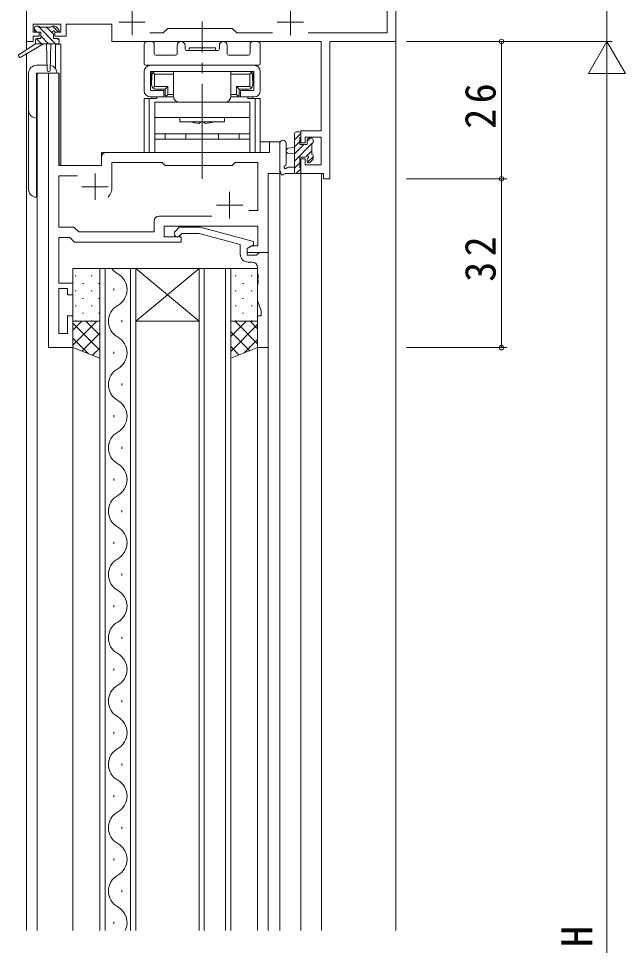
# Model space of a CAD drawing. Units: millimetres, scale not verified. Extents: x -594 to 199, y -420 to 144.
# Drawn here: x -528.9 to -413.9, y -124.3 to 51.3 of the extents above; entities that cross this region are included whole.
import ezdxf
from ezdxf.enums import TextEntityAlignment as Align

# ---------------------------------------------------------------- set-up
doc = ezdxf.new("R2010")
doc.units = ezdxf.units.MM
doc.header["$LTSCALE"] = 2
doc.linetypes.add('CHAIN2', pattern=[12, 9, -1, 1, -1])
for name, color, linetype, lineweight in [('0-3_YKK_11', 7, 'Continuous', 9), ('0-4_YKK_12', 2, 'Continuous', 9), ('0-5_YKK_13', 4, 'Continuous', 9), ('0-7_YKK_D', 6, 'Continuous', 9)]:
    doc.layers.add(name, color=color, linetype=linetype, lineweight=lineweight)
doc.styles.add('ＭＳ ゴシック', font='')
doc.styles.get('ＭＳ ゴシック').set_extended_font_data('MS Gothic')

msp = doc.modelspace()

# ---------------------------------------------------------------- linework, layer by layer
at = {"layer": '0-3_YKK_11'}
for p, q in [((-527.42, 76.984), (-527.42, 46.984)), ((-457.42, 46.984), (-457.42, 76.984)), ((-459.05, 75.354), (-459.05, 48.614)), ((-507.42, 53.184), (-507.42, 48.184)), ((-477.42, 53.184), (-477.42, 48.184)), ((-526.12, 50.284), (-520.92, 50.284)), ((-526.12, 48.784), (-526.12, 50.284)), ((-520.92, 50.284), (-520.92, 48.784)), ((-519.92, 50.284), (-511.22, 50.284)), ((-519.92, 47.984), (-519.92, 50.284)), ((-511.22, 50.284), (-511.22, 46.984)), ((-509.92, 50.684), (-504.92, 50.684)), ((-500.62, 49.484), (-501.49, 48.614)), ((-488.42, 49.484), (-500.62, 49.484)), ((-487.55, 48.614), (-488.42, 49.484)), ((-479.92, 50.684), (-474.92, 50.684)), ((-525.02, 48.784), (-526.12, 48.784)), ((-526.12, 47.984), (-525.02, 47.984)), ((-526.12, 46.984), (-526.12, 47.984)), ((-525.02, 47.984), (-525.02, 48.784)), ((-522.02, 48.784), (-522.02, 47.984)), ((-520.92, 48.784), (-522.02, 48.784)), ((-522.02, 47.984), (-519.92, 47.984)), ((-501.49, 48.614), (-504.07, 48.614)), ((-480.771, 48.614), (-487.55, 48.614)), ((-459.05, 48.614), (-474.07, 48.614)), ((-527.42, 46.984), (-526.12, 46.984)), ((-511.22, 46.984), (-471.55, 46.984)), ((-471.55, 46.984), (-471.55, 30.084)), ((-469.92, 46.984), (-457.42, 46.984)), ((-469.92, 20.984), (-469.92, 46.984)), ((-521.29, 40.984), (-523.22, 40.984)), ((-523.22, 40.984), (-523.22, -11.016)), ((-521.29, 23.484), (-521.29, 40.984)), ((-475.42, 30.084), (-475.42, 27.784)), ((-471.55, 30.084), (-475.42, 30.084)), ((-474.62, 28.884), (-471.55, 28.884)), ((-474.62, 27.784), (-474.62, 28.884)), ((-471.55, 28.884), (-471.55, 23.614)), ((-481.35, 27.984), (-481.35, 25.984)), ((-479.42, 27.984), (-481.35, 27.984)), ((-479.42, 21.984), (-479.42, 27.984)), ((-475.42, 27.784), (-474.62, 27.784)), ((-513.22, 24.984), (-513.22, 23.484)), ((-481.35, 25.984), (-512.22, 25.984)), ((-475.42, 24.784), (-475.42, 21.984)), ((-474.62, 24.784), (-475.42, 24.784)), ((-474.62, 23.614), (-474.62, 24.784)), ((-513.22, 23.484), (-521.29, 23.484)), ((-511.22, 24.054), (-501.69, 24.054)), ((-511.22, 19.484), (-511.22, 24.054)), ((-501.69, 24.054), (-501.12, 23.484)), ((-501.12, 23.484), (-488.42, 23.484)), ((-488.42, 23.484), (-487.85, 24.054)), ((-487.85, 24.054), (-483.55, 24.054)), ((-483.55, 24.054), (-483.55, 14.984)), ((-471.55, 23.614), (-474.62, 23.614)), ((-521.29, 21.554), (-517.771, 21.554)), ((-521.29, 11.814), (-521.29, 21.554)), ((-514.42, 21.984), (-514.42, 16.984)), ((-481.62, 21.984), (-479.42, 21.984)), ((-481.62, 6.984), (-481.62, 21.984)), ((-475.42, 21.984), (-471.12, 21.984)), ((-471.12, 21.984), (-471.12, 20.984)), ((-516.92, 19.484), (-511.92, 19.484)), ((-471.12, 20.984), (-469.92, 20.984)), ((-488.92, 18.484), (-488.92, 13.484)), ((-491.42, 15.984), (-486.42, 15.984)), ((-483.55, 14.984), (-485.254, 14.984)), ((-503.25, 12.914), (-503.25, 10.914)), ((-492.271, 13.914), (-502.25, 13.914)), ((-492.271, 13.914), (-502.25, 13.914)), ((-518.42, 11.814), (-521.29, 11.814)), ((-517.52, 10.914), (-518.42, 11.814)), ((-503.25, 10.914), (-517.52, 10.914)), ((-501.32, 11.984), (-483.55, 11.984)), ((-501.32, 9.984), (-501.32, 11.984)), ((-499.245, 11.009), (-498.469, 11.784)), ((-498.469, 11.784), (-494.524, 11.784)), ((-497.972, 10.584), (-498.396, 10.16)), ((-494.682, 10.584), (-497.972, 10.584)), ((-486.92, 8.505), (-494.682, 10.584)), ((-494.524, 11.784), (-484.42, 9.077)), ((-483.55, 11.984), (-483.55, 8.284)), ((-521.29, 9.884), (-519.22, 9.884)), ((-521.29, 1.184), (-521.29, 9.884)), ((-519.22, 9.884), (-518.32, 8.984)), ((-518.32, 8.984), (-498.12, 8.984)), ((-498.12, 9.984), (-501.32, 9.984)), ((-498.12, 8.984), (-498.12, 9.984)), ((-484.42, 9.077), (-484.42, 8.477)), ((-486.92, 6.684), (-486.92, 8.505)), ((-484.42, 8.477), (-485.62, 7.784)), ((-484.754, 8.284), (-485.62, 7.784)), ((-485.62, 7.784), (-485.62, 6.984)), ((-485.62, 7.784), (-485.62, 6.484)), ((-483.55, 8.284), (-484.754, 8.284)), ((-485.62, 6.984), (-481.62, 6.984)), ((-485.62, 6.484), (-483.82, 6.484)), ((-483.82, 6.484), (-483.62, 6.684)), ((-483.62, 6.684), (-483.32, 6.984)), ((-483.32, 6.984), (-481.62, 6.984)), ((-481.62, 6.984), (-481.62, -11.016)), ((-484.62, 5.184), (-485.42, 5.184)), ((-483.62, 2.943), (-483.62, 4.184)), ((-483.5, 2.759), (-483.62, 2.943)), ((-483.62, 2.026), (-483.5, 2.209)), ((-483.62, 1.943), (-483.62, 2.026)), ((-483.5, 1.759), (-483.62, 1.943)), ((-483.5, 2.209), (-483.5, 2.759)), ((-483.5, 1.209), (-483.5, 1.759)), ((-518.62, 1.184), (-521.29, 1.184)), ((-521.29, 0.184), (-519.62, 0.184)), ((-521.29, -8.316), (-521.29, 0.184)), ((-519.62, 0.184), (-519.62, -1.016)), ((-518.62, -1.016), (-518.62, 1.184)), ((-483.62, 1.026), (-483.5, 1.209)), ((-483.62, -2.092), (-483.62, 1.026)), ((-519.62, -1.016), (-518.62, -1.016)), ((-482.92, -4.016), (-483.62, -2.092)), ((-519.62, -5.016), (-519.62, -8.316)), ((-518.62, -5.016), (-519.62, -5.016)), ((-518.62, -11.016), (-518.62, -5.016)), ((-483.62, -5.016), (-482.92, -5.016)), ((-483.62, -11.016), (-483.62, -5.016)), ((-482.92, -5.016), (-482.92, -4.016)), ((-519.62, -8.316), (-521.29, -8.316)), ((-523.22, -11.016), (-518.62, -11.016)), ((-481.62, -11.016), (-483.62, -11.016))]:
    msp.add_line(p, q, dxfattribs=at)
for centre, radius, start, end in [((-512.22, 24.984), 1, 90, 179.99998), ((-514.42, 19.484), 3.2, 321.63347, 359.99998), ((-502.25, 12.914), 1, 90, 179.99998), ((-498.82, 10.584), 0.6, 134.99998, 315), ((-485.42, 6.684), 1.5, 180, 269.99998), ((-484.62, 4.184), 1, 0, 89.99998)]:
    msp.add_arc(centre, radius, start, end, dxfattribs=at)
at = {"layer": '0-4_YKK_12'}
for p, q in [((-527.42, 76.984), (-527.42, 45.448)), ((-457.42, 76.984), (-457.42, -121.487)), ((-520.92, 46.484), (-520.92, 23.484)), ((-527.42, 44.657), (-527.42, -121.487)), ((-525.42, 40.984), (-525.42, -121.487)), ((-521.22, 40.984), (-525.42, 40.984)), ((-523.22, -11.016), (-523.22, 40.984)), ((-521.22, 40.984), (-521.22, 23.484)), ((-479.42, 27.984), (-483.12, 27.984)), ((-479.42, -121.487), (-479.42, 27.984)), ((-513.22, 25.984), (-483.92, 25.984)), ((-513.22, 23.484), (-513.22, 25.984)), ((-521.22, 23.484), (-513.22, 23.484)), ((-481.62, -121.487), (-481.62, 21.984)), ((-481.62, 21.984), (-479.42, 21.984)), ((-475.42, 21.984), (-475.42, -121.487)), ((-475.42, 21.984), (-471.52, 21.984)), ((-471.52, 21.984), (-471.52, -121.487)), ((-513.52, -121.487), (-513.52, 3.984)), ((-513.52, 3.984), (-506.72, 3.984)), ((-512.52, 3.984), (-512.52, -121.487)), ((-507.72, -121.487), (-507.72, 3.984)), ((-506.72, 3.984), (-506.72, -121.487)), ((-494.72, 3.984), (-506.72, -6.016)), ((-506.72, 3.984), (-494.72, -6.016)), ((-506.72, 3.984), (-494.72, 3.984)), ((-494.72, -121.487), (-494.72, 3.984)), ((-494.72, 3.984), (-488.72, 3.984)), ((-493.72, 3.984), (-493.72, -121.487)), ((-489.72, -121.487), (-489.72, 3.984)), ((-488.72, 3.984), (-488.72, -121.487)), ((-510.88, -0.216), (-510.88, 0.184)), ((-509.36, -6.216), (-509.36, -5.816)), ((-506.72, -6.016), (-494.72, -6.016)), ((-518.62, -11.016), (-523.22, -11.016)), ((-518.62, -121.487), (-518.62, -11.016)), ((-510.88, -12.216), (-510.88, -11.816)), ((-483.62, -121.487), (-483.62, -11.016)), ((-509.36, -18.216), (-509.36, -17.816)), ((-510.88, -24.216), (-510.88, -23.816)), ((-509.36, -30.216), (-509.36, -29.816)), ((-510.88, -36.216), (-510.88, -35.816)), ((-509.36, -42.216), (-509.36, -41.816)), ((-510.88, -48.216), (-510.88, -47.816)), ((-509.36, -54.216), (-509.36, -53.816)), ((-510.88, -60.216), (-510.88, -59.816)), ((-509.36, -66.216), (-509.36, -65.816)), ((-510.88, -72.216), (-510.88, -71.816)), ((-509.36, -78.216), (-509.36, -77.816)), ((-510.88, -84.216), (-510.88, -83.816)), ((-509.36, -90.216), (-509.36, -89.816)), ((-510.88, -96.216), (-510.88, -95.816)), ((-509.36, -102.216), (-509.36, -101.816)), ((-510.88, -108.216), (-510.88, -107.816)), ((-509.36, -114.216), (-509.36, -113.816)), ((-510.88, -120.216), (-510.88, -119.816))]:
    msp.add_line(p, q, dxfattribs=at)
msp.add_lwpolyline([(-520.92, 46.484), (-521.92, 46.484), (-521.92, 41.891)], dxfattribs=at)
for centre, start, end in [((-508.443, 5.984), 215.58665, 240.79745), ((-511.797, -0.016), 299.20253, 60.79745), ((-508.443, -6.016), 119.20253, 240.79745), ((-511.797, -12.016), 299.20253, 60.79745), ((-508.443, -18.016), 119.20253, 240.79745), ((-511.797, -24.016), 299.20253, 60.79745), ((-508.443, -30.016), 119.20253, 240.79745), ((-511.797, -36.016), 299.20253, 60.79745), ((-508.443, -42.016), 119.20253, 240.79745), ((-511.797, -48.016), 299.20253, 60.79745), ((-508.443, -54.016), 119.20253, 240.79745), ((-511.797, -60.016), 299.20253, 60.79745), ((-508.443, -66.016), 119.20253, 240.79745), ((-511.797, -72.016), 299.20253, 60.79745), ((-508.443, -78.016), 119.20253, 240.79745), ((-511.797, -84.016), 299.20253, 60.79745), ((-508.443, -90.016), 119.20253, 240.79745), ((-511.797, -96.016), 299.20253, 60.79745), ((-508.443, -102.016), 119.20253, 240.79745), ((-511.797, -108.016), 299.20253, 60.79745), ((-508.443, -114.016), 119.20253, 240.79745), ((-511.797, -120.016), 334.64798, 60.79745)]:
    msp.add_arc(centre, 3.437, start, end, dxfattribs=at)
at = {"layer": '0-5_YKK_13'}
for p, q in [((-525.92, 49.084), (-525.92, 49.584)), ((-525.441, 48.784), (-525.92, 49.264)), ((-525.62, 49.884), (-525.12, 49.884)), ((-521.894, 46.584), (-525.194, 49.884)), ((-524.92, 49.684), (-522.82, 49.684)), ((-522.323, 48.36), (-523.647, 49.684)), ((-522.62, 49.884), (-522.02, 49.884)), ((-521.418, 48.802), (-522.5, 49.884)), ((-521.808, 49.797), (-521.308, 49.297)), ((-524.72, 48.784), (-525.62, 48.784)), ((-524.588, 46.584), (-525.556, 47.552)), ((-525.42, 47.584), (-524.72, 47.584)), ((-524.72, 47.584), (-524.72, 48.784)), ((-523.241, 46.584), (-524.72, 48.064)), ((-522.32, 48.323), (-522.32, 47.584)), ((-522.32, 47.584), (-521.52, 47.584)), ((-521.52, 48.784), (-521.859, 48.784)), ((-521.22, 47.258), (-521.547, 47.584)), ((-525.72, 46.584), (-528.787, 44.534)), ((-524.22, 46.584), (-528.465, 44.027)), ((-525.72, 47.284), (-525.72, 46.584)), ((-521.52, 46.584), (-525.72, 46.584)), ((-523.62, 46.584), (-523.518, 41.576)), ((-522.818, 46.584), (-522.918, 41.576)), ((-521.22, 47.284), (-521.22, 46.884)), ((-505.12, 42.784), (-505.12, 46.484)), ((-504.62, 46.984), (-503.69, 46.984)), ((-503.19, 46.484), (-503.19, 44.714)), ((-498.87, 44.714), (-498.87, 46.234)), ((-497.37, 46.234), (-497.37, 45.584)), ((-496.62, 45.784), (-491.62, 45.784)), ((-496.62, 45.284), (-496.62, 45.784)), ((-491.62, 45.284), (-491.62, 45.784)), ((-490.87, 45.584), (-490.87, 46.234)), ((-489.37, 46.234), (-489.37, 44.714)), ((-485.05, 44.714), (-485.05, 46.484)), ((-484.55, 46.984), (-483.62, 46.984)), ((-483.12, 46.484), (-483.12, 42.784)), ((-502.89, 44.414), (-499.17, 44.414)), ((-497.07, 45.284), (-491.17, 45.284)), ((-496.62, 45.284), (-491.62, 45.284)), ((-489.07, 44.414), (-485.35, 44.414)), ((-523.537, 42.484), (-525.515, 42.484)), ((-483.42, 42.484), (-504.82, 42.484)), ((-503.92, 42.484), (-484.32, 42.484)), ((-527.015, 40.984), (-527.015, 18.984)), ((-525.515, 17.484), (-525.515, 40.984)), ((-525.515, 40.984), (-521.615, 40.984)), ((-505.12, 37.684), (-505.12, 41.284)), ((-503.92, 37.684), (-503.92, 41.284)), ((-503.92, 41.284), (-484.32, 41.284)), ((-503.77, 41.284), (-501.82, 41.284)), ((-503.77, 41.284), (-503.77, 39.284)), ((-503.67, 40.584), (-503.67, 39.684)), ((-503.17, 40.784), (-503.465, 41.079)), ((-503.17, 40.784), (-499.57, 40.784)), ((-503.17, 40.784), (-503.17, 38.484)), ((-499.57, 41.284), (-502.97, 41.284)), ((-499.57, 36.684), (-499.57, 41.284)), ((-485.27, 41.284), (-488.67, 41.284)), ((-488.67, 36.684), (-488.67, 41.284)), ((-488.67, 40.784), (-485.07, 40.784)), ((-485.07, 40.784), (-484.775, 41.079)), ((-485.07, 40.784), (-485.07, 38.484)), ((-484.57, 40.584), (-484.57, 39.684)), ((-484.47, 39.284), (-484.47, 41.284)), ((-484.32, 37.684), (-484.32, 41.284)), ((-483.12, 41.284), (-483.12, 37.684)), ((-503.72, 39.684), (-503.67, 39.684)), ((-503.72, 38.684), (-503.72, 39.684)), ((-503.72, 38.684), (-503.67, 38.684)), ((-484.52, 38.684), (-484.57, 38.684)), ((-501.37, 37.684), (-503.92, 37.684)), ((-503.17, 38.484), (-503.465, 38.189)), ((-503.17, 38.484), (-500.62, 38.484)), ((-501.12, 37.984), (-502.97, 37.984)), ((-501.37, 36.484), (-501.37, 37.684)), ((-501.12, 37.984), (-500.62, 38.484)), ((-501.12, 37.984), (-501.12, 36.484)), ((-500.62, 36.984), (-500.62, 38.484)), ((-488.67, 36.984), (-487.62, 36.984)), ((-485.07, 38.484), (-487.62, 38.484)), ((-487.62, 36.984), (-487.62, 38.484)), ((-487.12, 37.984), (-487.62, 38.484)), ((-487.62, 36.984), (-487.12, 36.484)), ((-487.12, 37.984), (-487.12, 36.484)), ((-485.27, 37.984), (-487.12, 37.984)), ((-484.32, 37.684), (-486.87, 37.684)), ((-486.87, 36.484), (-486.87, 37.684)), ((-485.07, 38.484), (-484.775, 38.189)), ((-505.12, 25.984), (-505.12, 36.184)), ((-502.79, 36.184), (-505.12, 36.184)), ((-504.17, 25.984), (-504.17, 36.184)), ((-503.92, 36.484), (-501.37, 36.484)), ((-503.69, 36.184), (-503.69, 36.484)), ((-503.12, 35.484), (-503.12, 29.484)), ((-485.12, 35.484), (-503.12, 35.484)), ((-502.74, 36.484), (-502.74, 36.184)), ((-501.12, 36.484), (-499.57, 36.484)), ((-489.87, 35.484), (-498.37, 35.484)), ((-488.67, 36.484), (-487.12, 36.484)), ((-486.87, 36.484), (-484.32, 36.484)), ((-485.5, 36.184), (-485.5, 36.484)), ((-485.45, 36.184), (-483.12, 36.184)), ((-485.12, 29.484), (-485.12, 35.484)), ((-484.55, 36.184), (-484.55, 36.484)), ((-484.07, 25.984), (-484.07, 36.184)), ((-483.12, 25.984), (-483.12, 36.184)), ((-503.12, 32.584), (-485.12, 32.584)), ((-498.37, 32.584), (-498.37, 31.784)), ((-498.37, 31.784), (-489.87, 31.784)), ((-493.57, 31.484), (-493.87, 31.784)), ((-489.87, 31.784), (-489.87, 32.584)), ((-503.12, 25.984), (-503.12, 29.984)), ((-485.12, 29.984), (-485.12, 25.984)), ((-476.32, 29.884), (-475.72, 29.884)), ((-503.12, 29.484), (-485.12, 29.484)), ((-503.12, 28.484), (-485.12, 28.484)), ((-501.12, 28.484), (-501.12, 29.484)), ((-487.12, 28.484), (-501.12, 28.484)), ((-497.22, 29.484), (-497.22, 28.484)), ((-491.02, 29.484), (-491.02, 28.484)), ((-487.12, 29.484), (-487.12, 28.484)), ((-475.42, 29.589), (-476.62, 28.389)), ((-476.62, 21.984), (-476.62, 29.584)), ((-475.62, 28.784), (-475.62, 27.484)), ((-475.42, 29.584), (-475.42, 28.984)), ((-473.631, 28.684), (-474.22, 28.095)), ((-474.22, 27.484), (-474.22, 28.384)), ((-473.92, 28.684), (-473.42, 28.684)), ((-473.12, 28.384), (-473.12, 27.884)), ((-479.42, 27.712), (-479.42, 22.55)), ((-478.22, 27.712), (-478.217, 23.751)), ((-476.62, 26.884), (-477.765, 26.782)), ((-475.62, 28.042), (-476.62, 27.042)), ((-473.32, 27.648), (-476.62, 24.348)), ((-474.831, 27.484), (-476.62, 25.695)), ((-475.62, 27.484), (-474.22, 27.484)), ((-473.32, 27.684), (-473.32, 25.584)), ((-473.124, 27.844), (-473.279, 27.689)), ((-483.12, 25.984), (-505.12, 25.984)), ((-476.62, 25.684), (-477.765, 25.786)), ((-475.62, 25.084), (-475.62, 23.084)), ((-474.681, 25.084), (-475.62, 25.084)), ((-473.32, 26.301), (-474.3, 25.321)), ((-474.22, 24.284), (-474.22, 24.623)), ((-473.12, 25.154), (-474.164, 24.11)), ((-473.12, 25.384), (-473.12, 24.784)), ((-477.801, 23.184), (-476.62, 23.184)), ((-475.62, 24.001), (-476.62, 23.001)), ((-475.42, 22.854), (-476.29, 21.984)), ((-475.42, 22.884), (-475.42, 22.284)), ((-473.208, 24.572), (-473.708, 24.072)), ((-475.72, 21.984), (-478.401, 21.984)), ((-518.62, 3.984), (-518.62, -6.016)), ((-513.52, 3.984), (-518.62, 3.984)), ((-516.785, 3.979), (-516.585, 3.979)), ((-513.755, 3.979), (-513.555, 3.979)), ((-513.52, -6.016), (-513.52, 3.984)), ((-488.72, 3.984), (-483.62, 3.984)), ((-488.72, -6.016), (-488.72, 3.984)), ((-486.485, 3.979), (-486.285, 3.979)), ((-483.62, 3.984), (-483.62, -6.016)), ((-518.2, 2.564), (-518, 2.564)), ((-515.17, 2.564), (-514.97, 2.564)), ((-487.9, 2.564), (-487.7, 2.564)), ((-484.87, 2.564), (-484.67, 2.564)), ((-516.785, 1.149), (-516.585, 1.149)), ((-513.755, 1.149), (-513.555, 1.149)), ((-486.485, 1.149), (-486.285, 1.149)), ((-518.2, -0.266), (-518, -0.266)), ((-516.785, -1.681), (-516.585, -1.681)), ((-515.17, -0.266), (-514.97, -0.266)), ((-513.755, -1.681), (-513.555, -1.681)), ((-487.9, -0.266), (-487.7, -0.266)), ((-486.485, -1.681), (-486.285, -1.681)), ((-484.87, -0.266), (-484.67, -0.266)), ((-518.2, -3.096), (-518, -3.096)), ((-515.17, -3.096), (-514.97, -3.096)), ((-487.9, -3.096), (-487.7, -3.096)), ((-484.87, -3.096), (-484.67, -3.096)), ((-516.785, -4.511), (-516.585, -4.511)), ((-513.755, -4.511), (-513.555, -4.511)), ((-486.485, -4.511), (-486.285, -4.511)), ((-518.62, -6.016), (-513.52, -6.016)), ((-518.62, -11.016), (-518.62, -6.016)), ((-518.62, -6.016), (-513.52, -6.016)), ((-516.929, -6.016), (-518.62, -7.707)), ((-514.1, -6.016), (-518.62, -10.536)), ((-518.62, -6.384), (-513.52, -11.484)), ((-518.2, -5.926), (-518, -5.926)), ((-516.16, -6.016), (-513.52, -8.655)), ((-515.17, -5.926), (-514.97, -5.926)), ((-513.52, -6.016), (-513.52, -13.016)), ((-483.62, -6.016), (-488.72, -6.016)), ((-488.72, -6.016), (-488.72, -13.016)), ((-483.62, -6.016), (-488.72, -6.016)), ((-488.644, -6.016), (-488.72, -6.092)), ((-485.816, -6.016), (-488.72, -8.92)), ((-483.62, -6.648), (-488.72, -11.748)), ((-487.9, -5.926), (-487.7, -5.926)), ((-487.876, -6.016), (-483.62, -10.271)), ((-485.047, -6.016), (-483.62, -7.443)), ((-484.87, -5.926), (-484.67, -5.926)), ((-483.62, -11.016), (-483.62, -6.016)), ((-513.52, -8.264), (-516.933, -11.677)), ((-488.72, -8), (-485.117, -11.603)), ((-518.62, -9.212), (-515.653, -12.179)), ((-483.62, -9.477), (-486.152, -12.008)), ((-513.52, -13.016), (-518.62, -11.016)), ((-513.52, -11.093), (-514.902, -12.474)), ((-488.72, -10.828), (-487.149, -12.399)), ((-488.72, -13.016), (-483.62, -11.016))]:
    msp.add_line(p, q, dxfattribs=at)
at = {"layer": '0-5_YKK_13', "linetype": 'CHAIN2'}
msp.add_line((-494.12, 20.984), (-494.12, 50.784), dxfattribs=at)
at = {"layer": '0-5_YKK_13'}
for points in [[(-501.82, 41.284), (-486.42, 41.284), (-484.47, 41.284)], [(-484.52, 38.684), (-484.52, 39.684), (-484.57, 39.684)], [(-501.12, 36.484), (-500.62, 36.984), (-499.57, 36.984)], [(-494.67, 31.484), (-494.37, 31.784), (-493.87, 31.784)]]:
    msp.add_lwpolyline(points, dxfattribs=at)
for centre, radius, start, end in [((-525.62, 49.584), 0.3, 90, 180), ((-525.12, 49.684), 0.2, 0, 90), ((-522.62, 49.684), 0.2, 90, 180), ((-522.02, 49.584), 0.3, 45, 90), ((-521.52, 49.084), 0.3, 270, 45), ((-525.62, 49.084), 0.3, 180, 270), ((-525.42, 47.284), 0.3, 90, 180), ((-522.32, 48.784), 0.25, 33.05573, 236.94426), ((-522.62, 48.323), 0.3, 0, 56.94426), ((-521.859, 49.084), 0.3, 213.05573, 270), ((-521.52, 47.284), 0.3, 0, 90), ((-521.52, 46.884), 0.3, 270, 0), ((-504.62, 46.484), 0.5, 90, 180), ((-503.69, 46.484), 0.5, 0, 90), ((-498.12, 46.234), 0.75, 0, 180), ((-490.12, 46.234), 0.75, 0, 180), ((-484.55, 46.484), 0.5, 90, 180), ((-483.62, 46.484), 0.5, 0, 90), ((-528.62, 44.284), 0.3, 123.76904, 301.06146), ((-502.89, 44.714), 0.3, 180, 270), ((-499.17, 44.714), 0.3, 270, 0), ((-497.07, 45.584), 0.3, 180, 270), ((-491.17, 45.584), 0.3, 270, 0), ((-489.07, 44.714), 0.3, 180, 270), ((-485.35, 44.714), 0.3, 270, 0), ((-525.515, 40.984), 1.5, 90, 180), ((-523.115, 40.984), 1.5, 0, 81.75616), ((-504.82, 42.784), 0.3, 180, 270), ((-503.92, 41.284), 1.2, 90, 180), ((-484.32, 41.284), 1.2, 0, 90), ((-483.42, 42.784), 0.3, 270, 0), ((-523.218, 41.582), 0.3, 181.16962, 358.85538), ((-502.97, 40.584), 0.7, 90, 180), ((-485.27, 40.584), 0.7, 0, 90), ((-502.97, 38.684), 0.7, 180, 270), ((-485.27, 38.684), 0.7, 270, 0), ((-503.92, 37.684), 1.2, 180, 270), ((-484.32, 37.684), 1.2, 270, 0), ((-498.37, 36.684), 1.2, 180, 270), ((-489.87, 36.684), 1.2, 270, 0), ((-525.515, 33.984), 1.5, 180, 270), ((-494.12, 39.287), 7.823, 253.55531, 265.96391), ((-494.12, 39.287), 7.823, 274.03607, 286.44467), ((-476.32, 29.584), 0.3, 90, 180), ((-475.72, 29.584), 0.3, 0, 90), ((-478.82, 27.712), 0.6, 0.04022, 180.04022), ((-475.62, 28.984), 0.2, 270, 0), ((-473.92, 28.384), 0.3, 90, 180), ((-473.42, 28.384), 0.3, 0, 90), ((-477.72, 26.284), 0.5, 95.09206, 264.90793), ((-473.32, 27.884), 0.2, 270, 0), ((-474.681, 25.384), 0.3, 270, 326.94426), ((-474.22, 25.084), 0.25, 303.05573, 146.94426), ((-473.92, 24.623), 0.3, 123.05573, 180), ((-473.32, 25.384), 0.2, 0, 90), ((-473.42, 24.784), 0.3, 314.99998, 0), ((-478.32, 23.184), 0.3, 109.18974, 330), ((-478.518, 23.751), 0.3, 289.18974, 0.04022), ((-477.801, 22.884), 0.3, 90, 150), ((-475.62, 22.884), 0.2, 0, 90), ((-473.92, 24.284), 0.3, 180, 314.99998), ((-479.12, 22.55), 0.3, 180, 229.47121), ((-479.51, 22.094), 0.3, 349.47121, 49.47121), ((-478.92, 21.984), 0.3, 169.47121, 330), ((-478.401, 21.684), 0.3, 90, 150), ((-475.72, 22.284), 0.3, 270, 0), ((-525.515, 18.984), 1.5, 180, 270)]:
    msp.add_arc(centre, radius, start, end, dxfattribs=at)
at = {"layer": '0-7_YKK_D'}
for p, q in [((-417.42, 76.984), (-417.42, 46.984)), ((-455.42, 46.984), (-416.42, 46.984)), ((-455.42, 46.984), (-436.42, 46.984)), ((-455.42, 46.984), (-416.42, 46.984)), ((-437.42, 46.984), (-437.42, 20.984)), ((-417.42, 46.984), (-420.92, 40.922)), ((-417.42, 46.984), (-417.42, 34.86)), ((-417.42, 46.984), (-413.92, 40.922)), ((-420.92, 40.922), (-413.92, 40.922)), ((-417.42, 39.984), (-417.42, -286.016)), ((-455.42, 20.984), (-436.42, 20.984)), ((-455.42, 20.984), (-436.42, 20.984)), ((-437.42, 20.984), (-437.42, -11.016)), ((-455.42, -11.016), (-436.42, -11.016))]:
    msp.add_line(p, q, dxfattribs=at)
for centre in [(-437.42, 46.984), (-437.42, 20.984), (-437.42, 20.984), (-437.42, -11.016)]:
    msp.add_circle(centre, 0.425, dxfattribs=at)

# ---------------------------------------------------------------- texts
at = {"layer": '0-7_YKK_D', "color": 7, "style": 'ＭＳ ゴシック'}
msp.add_text('H', height=5.865, rotation=90, dxfattribs=at).set_placement((-418.42, -124.616), align=Align.BOTTOM_LEFT)
at = {"layer": '0-7_YKK_D', "color": 7, "char_height": 5.865, "attachment_point": 7, "rotation": 90, "style": 'ＭＳ ゴシック'}
for s, insert in [('\\T1.27;\\W0.95;26', (-438.42, 30.464)), ('\\T1.27;\\W0.95;32', (-438.42, 1.464))]:
    msp.add_mtext(s, dxfattribs=dict(at, insert=insert))

doc.saveas('drawing.dxf')
